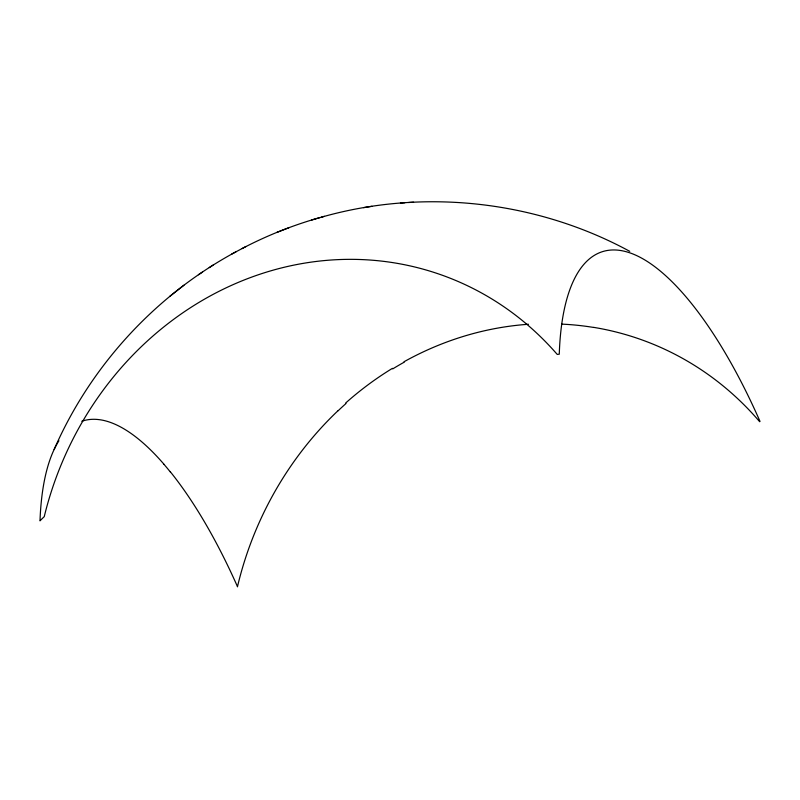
<?xml version="1.0" encoding="UTF-8"?>
<svg xmlns="http://www.w3.org/2000/svg" width="800" height="800" viewBox="0 0 800 800"><rect width="100%" height="100%" fill="white"/><g stroke="black" fill="none" stroke-linecap="round" stroke-linejoin="round"><path stroke-width="1.2" d="M54.14 449.49C90.61 365.83 155.65 295 236.04 251.77M183.9 285.22L169.59 296.51M198.43 274.74L202.53 272.04M209.26 267.6L213.05 265.12M242.05 248.58C266.88 235.55 293.1 225.14 320.1 217.53M231.69 254.08L245.98 246.49M288.96 227.69L276.9 232.4M321.31 217.22C423.38 187.99 536.46 200.66 629.73 251.32M311.57 220.04L315.94 218.76M316.4 218.61L324.32 216.34M367.89 206.97L371.99 206.32M363.58 207.66L366.97 207.13M400.46 203.04L404.83 202.77M408.59 202.51L413.57 202.2M593.79 327.38L598.73 328.24A329.35 300.09 -70.5 0 1 759.67 421.7L760 421.37A295.45 103.07 72.3 0 0 559.27 354.2L557.22 354.41A324.5 295.68 -70.8 0 0 264.35 272.79A324.5 295.68 -70.8 0 0 44.24 516.66A384.62 89.13 -12.6 0 0 40 520.84A291.95 101.84 72.3 0 1 58.93 440.74M81.79 421.25A291.95 101.84 72.3 0 1 163.98 464.26M170.34 471.79A292.35 102.02 72.3 0 1 237.49 586.65M237.46 586.73A329.35 299.94 -70.8 0 1 338.09 410.63M163.98 464.33A290.39 101.2 72.3 0 1 170.34 471.98M338.16 410.72A335.63 306.13 -71 0 1 346 403.51M345.64 403.04A325.43 297.03 -71.1 0 1 392.44 368.34M392.71 368.9A341.97 310.98 -70.3 0 1 404.24 362.15M404.06 361.72A328.72 299.8 -71.1 0 1 525.23 324.51A341.97 311.52 -70.6 0 1 528.45 324.27M561.74 324.12A325.43 296.35 -70.3 0 1 593.78 327.47"/></g></svg>
